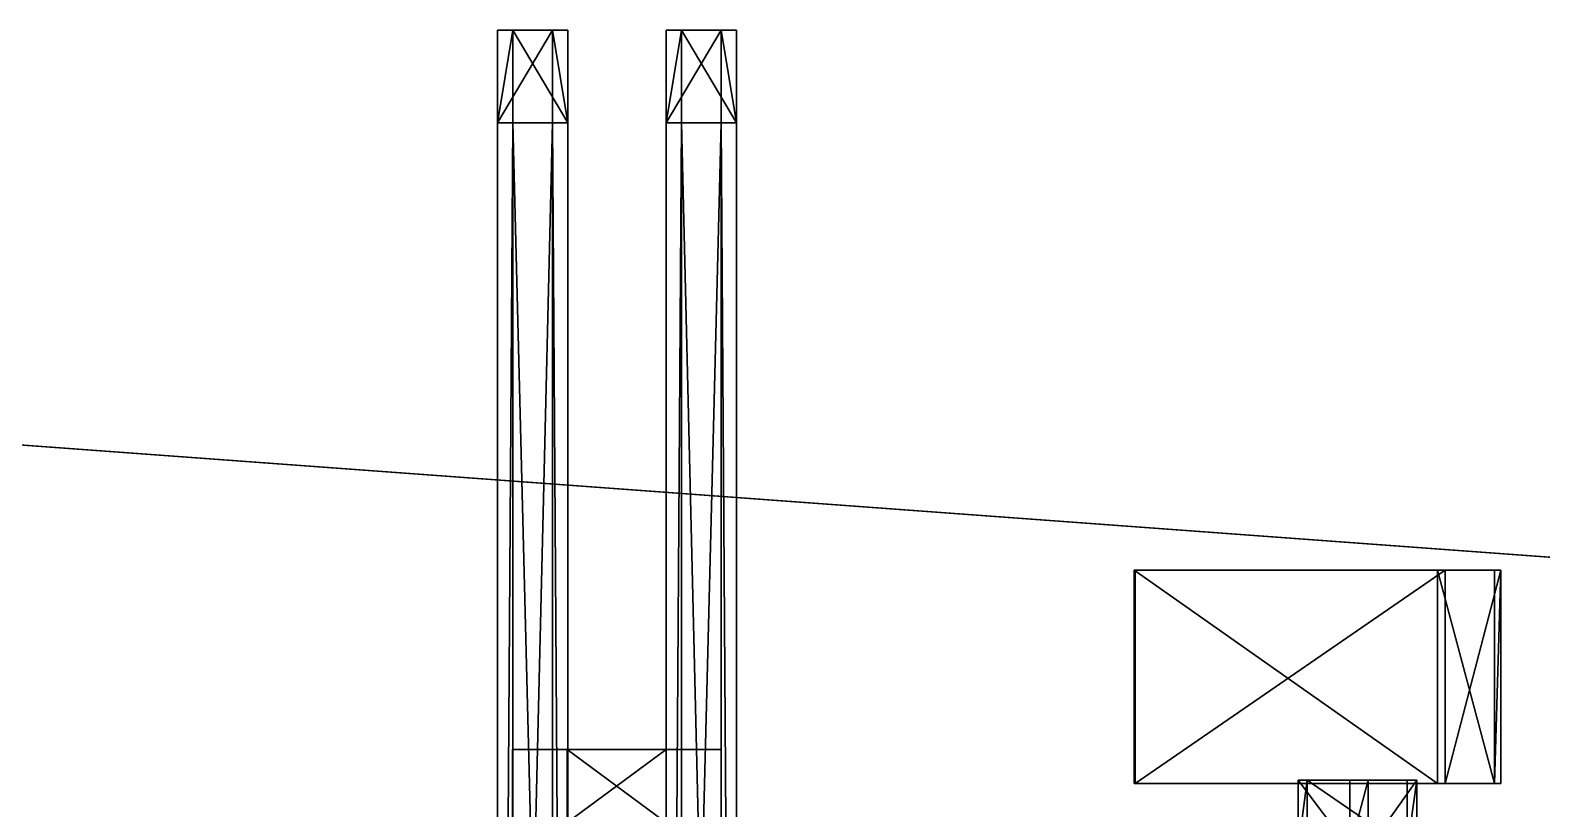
# Model space of a CAD drawing. Header units: metres. Extents: x -65 to 47, y 1 to 19.
# Drawn here: x 20.39 to 25.71, y 7.92 to 10.66 of the extents above; entities that cross this region are included whole.
import ezdxf

# ---------------------------------------------------------------- set-up
doc = ezdxf.new("R2010")
doc.units = ezdxf.units.M

msp = doc.modelspace()

# ---------------------------------------------------------------- linework, layer by layer
at = {"layer": 'Cube.000'}
for points in [[(8.7095, 10.0548, 40.1318), (36.9991, 4.77874, 40.1318), (8.4759, 6.87335, 40.1318)], [(36.9991, 4.77874, 42.9418), (8.7095, 10.0548, 42.9418), (8.4759, 6.87335, 42.9418)], [(36.9991, 4.77874, 40.1318), (8.7095, 10.0548, 40.1318), (37.2327, 7.96017, 40.1318)], [(8.7095, 10.0548, 42.9418), (36.9991, 4.77874, 42.9418), (37.2327, 7.96017, 42.9418)], [(9.025, 10.0316, 40.4481), (37.2327, 7.96017, 40.1318), (8.7095, 10.0548, 40.1318)], [(36.9173, 7.98333, 42.6255), (8.7095, 10.0548, 42.9418), (37.2327, 7.96017, 42.9418)], [(8.7095, 10.0548, 42.9418), (36.9173, 7.98333, 42.6255), (9.025, 10.0316, 42.6255)], [(36.9173, 7.98333, 40.4481), (9.025, 10.0316, 42.6255), (36.9173, 7.98333, 42.6255)], [(9.025, 10.0316, 42.6255), (36.9173, 7.98333, 40.4481), (9.025, 10.0316, 40.4481)], [(37.2327, 7.96017, 40.1318), (9.025, 10.0316, 40.4481), (36.9173, 7.98333, 40.4481)]]:
    msp.add_3dface(points, dxfattribs=at)
at = {"layer": 'Cube.014'}
for points in [[(8.7095, 10.0548, -7.22813), (36.9991, 4.77874, -7.22813), (8.4759, 6.87335, -7.22813)], [(36.9991, 4.77874, -4.41813), (8.7095, 10.0548, -4.41813), (8.4759, 6.87335, -4.41813)], [(36.9991, 4.77874, -7.22813), (8.7095, 10.0548, -7.22813), (37.2327, 7.96017, -7.22813)], [(8.7095, 10.0548, -4.41813), (36.9991, 4.77874, -4.41813), (37.2327, 7.96017, -4.41813)], [(9.025, 10.0316, -6.91185), (37.2327, 7.96017, -7.22813), (8.7095, 10.0548, -7.22813)], [(36.9173, 7.98333, -4.73441), (8.7095, 10.0548, -4.41813), (37.2327, 7.96017, -4.41813)], [(8.7095, 10.0548, -4.41813), (36.9173, 7.98333, -4.73441), (9.025, 10.0316, -4.73441)], [(36.9173, 7.98333, -6.91185), (9.025, 10.0316, -4.73441), (36.9173, 7.98333, -4.73441)], [(9.025, 10.0316, -4.73441), (36.9173, 7.98333, -6.91185), (9.025, 10.0316, -6.91185)], [(37.2327, 7.96017, -7.22813), (9.025, 10.0316, -6.91185), (36.9173, 7.98333, -6.91185)]]:
    msp.add_3dface(points, dxfattribs=at)
at = {"layer": 'Cube.015'}
for points in [[(8.7095, 10.0548, -51.787), (36.9991, 4.77874, -51.787), (8.4759, 6.87335, -51.787)], [(36.9991, 4.77874, -48.977), (8.7095, 10.0548, -48.977), (8.4759, 6.87335, -48.977)], [(36.9991, 4.77874, -51.787), (8.7095, 10.0548, -51.787), (37.2327, 7.96017, -51.787)], [(8.7095, 10.0548, -48.977), (36.9991, 4.77874, -48.977), (37.2327, 7.96017, -48.977)], [(9.025, 10.0316, -51.4707), (37.2327, 7.96017, -51.787), (8.7095, 10.0548, -51.787)], [(36.9173, 7.98333, -49.2933), (8.7095, 10.0548, -48.977), (37.2327, 7.96017, -48.977)], [(8.7095, 10.0548, -48.977), (36.9173, 7.98333, -49.2933), (9.025, 10.0316, -49.2933)], [(36.9173, 7.98333, -51.4707), (9.025, 10.0316, -49.2933), (36.9173, 7.98333, -49.2933)], [(9.025, 10.0316, -49.2933), (36.9173, 7.98333, -51.4707), (9.025, 10.0316, -51.4707)], [(37.2327, 7.96017, -51.787), (9.025, 10.0316, -51.4707), (36.9173, 7.98333, -51.4707)]]:
    msp.add_3dface(points, dxfattribs=at)
at = {"layer": 'Cube.018'}
for points in [[(8.7095, 10.0548, 92.3383), (36.9991, 4.77874, 92.3383), (8.4759, 6.87335, 92.3383)], [(36.9991, 4.77874, 95.1483), (8.7095, 10.0548, 95.1483), (8.4759, 6.87335, 95.1483)], [(36.9991, 4.77874, 92.3383), (8.7095, 10.0548, 92.3383), (37.2327, 7.96017, 92.3383)], [(8.7095, 10.0548, 95.1483), (36.9991, 4.77874, 95.1483), (37.2327, 7.96017, 95.1483)], [(9.025, 10.0316, 92.6546), (37.2327, 7.96017, 92.3383), (8.7095, 10.0548, 92.3383)], [(36.9173, 7.98333, 94.832), (8.7095, 10.0548, 95.1483), (37.2327, 7.96017, 95.1483)], [(8.7095, 10.0548, 95.1483), (36.9173, 7.98333, 94.832), (9.025, 10.0316, 94.832)], [(36.9173, 7.98333, 92.6546), (9.025, 10.0316, 94.832), (36.9173, 7.98333, 94.832)], [(9.025, 10.0316, 94.832), (36.9173, 7.98333, 92.6546), (9.025, 10.0316, 92.6546)], [(37.2327, 7.96017, 92.3383), (9.025, 10.0316, 92.6546), (36.9173, 7.98333, 92.6546)]]:
    msp.add_3dface(points, dxfattribs=at)
at = {"layer": 'GateSign.011'}
for points in [[(24.2738, 8.75913, 128.512), (25.3402, 8.00971, 129.153), (25.3402, 8.75913, 129.153)], [(25.3402, 8.00971, 129.153), (24.2738, 8.75913, 128.512), (24.2738, 8.00971, 128.512)], [(24.2778, 8.00971, 128.284), (24.2738, 8.75913, 128.512), (24.2778, 8.75913, 128.284)], [(24.2738, 8.75913, 128.512), (24.2778, 8.00971, 128.284), (24.2738, 8.00971, 128.512)], [(25.5395, 8.75913, 129.043), (24.2778, 8.75913, 128.284), (24.2738, 8.75913, 128.512)], [(25.5395, 8.75913, 129.043), (24.2738, 8.75913, 128.512), (25.3402, 8.75913, 129.153)], [(24.2778, 8.00971, 128.284), (25.3666, 8.75913, 127.681), (25.3666, 8.00971, 127.681)], [(25.3666, 8.75913, 127.681), (24.2778, 8.00971, 128.284), (24.2778, 8.75913, 128.284)], [(25.5618, 8.75913, 127.799), (25.3666, 8.75913, 127.681), (24.2778, 8.75913, 128.284)], [(25.5395, 8.75913, 129.043), (25.5618, 8.75913, 127.799), (24.2778, 8.75913, 128.284)], [(25.3402, 8.75913, 129.153), (25.5395, 8.00971, 129.043), (25.5395, 8.75913, 129.043)], [(25.5395, 8.00971, 129.043), (25.3402, 8.75913, 129.153), (25.3402, 8.00971, 129.153)], [(25.3666, 8.00971, 127.681), (25.5618, 8.75913, 127.799), (25.5618, 8.00971, 127.799)], [(25.5618, 8.75913, 127.799), (25.3666, 8.00971, 127.681), (25.3666, 8.75913, 127.681)], [(25.5395, 8.00971, 129.043), (25.5618, 8.75913, 127.799), (25.5395, 8.75913, 129.043)], [(25.5618, 8.75913, 127.799), (25.5395, 8.00971, 129.043), (25.5618, 8.00971, 127.799)], [(24.8501, 7.77929, 128.492), (24.8813, 8.02114, 128.548), (24.8501, 8.02114, 128.492)], [(24.8813, 8.02114, 128.548), (24.8501, 7.77929, 128.492), (24.8813, 7.77928, 128.548)], [(25.0317, 7.77929, 128.19), (24.8501, 8.02114, 128.492), (25.0317, 8.02114, 128.19)], [(24.8501, 8.02114, 128.492), (25.0317, 7.77929, 128.19), (24.8501, 7.77929, 128.492)], [(24.8813, 8.02114, 128.548), (25.2336, 7.77928, 128.554), (25.2336, 8.02114, 128.554)], [(25.2336, 7.77928, 128.554), (24.8813, 8.02114, 128.548), (24.8813, 7.77928, 128.548)], [(25.0317, 7.77929, 128.19), (25.0962, 8.02114, 128.191), (25.0962, 7.77929, 128.191)], [(25.0962, 8.02114, 128.191), (25.0317, 7.77929, 128.19), (25.0317, 8.02114, 128.19)], [(25.2668, 8.02114, 128.499), (25.0962, 7.77929, 128.191), (25.0962, 8.02114, 128.191)], [(25.0962, 7.77929, 128.191), (25.2668, 8.02114, 128.499), (25.2668, 7.77928, 128.499)], [(25.2336, 7.77928, 128.554), (25.2668, 8.02114, 128.499), (25.2336, 8.02114, 128.554)], [(25.2668, 8.02114, 128.499), (25.2336, 7.77928, 128.554), (25.2668, 7.77928, 128.499)], [(25.5395, 8.00971, 129.043), (24.2738, 8.00971, 128.512), (25.3402, 8.00971, 129.153)], [(25.5395, 8.00971, 129.043), (24.2778, 8.00971, 128.284), (24.2738, 8.00971, 128.512)], [(25.5395, 8.00971, 129.043), (25.5618, 8.00971, 127.799), (24.2778, 8.00971, 128.284)], [(25.5618, 8.00971, 127.799), (25.3666, 8.00971, 127.681), (24.2778, 8.00971, 128.284)]]:
    msp.add_3dface(points, dxfattribs=at)
at = {"layer": 'Support.011'}
for points in [[(22.0367, 10.3313, 127.785), (22.0901, 10.6574, 127.999), (22.0367, 10.6574, 127.785)], [(22.0901, 10.6574, 127.999), (22.0367, 10.3313, 127.785), (22.0901, 10.3313, 127.999)], [(22.0367, 10.3313, 127.785), (22.2299, 10.6574, 127.737), (22.2299, 10.3313, 127.737)], [(22.2299, 10.6574, 127.737), (22.0367, 10.3313, 127.785), (22.0367, 10.6574, 127.785)], [(22.2834, 10.6574, 127.951), (22.0367, 10.6574, 127.785), (22.0901, 10.6574, 127.999)], [(22.0367, 10.6574, 127.785), (22.2834, 10.6574, 127.951), (22.2299, 10.6574, 127.737)], [(22.0901, 10.6574, 127.999), (22.2834, 10.3313, 127.951), (22.2834, 10.6574, 127.951)], [(22.2834, 10.3313, 127.951), (22.0901, 10.6574, 127.999), (22.0901, 10.3313, 127.999)], [(22.2834, 10.3313, 127.951), (22.2299, 10.6574, 127.737), (22.2834, 10.6574, 127.951)], [(22.2299, 10.6574, 127.737), (22.2834, 10.3313, 127.951), (22.2299, 10.3313, 127.737)], [(22.6297, 10.3313, 130.168), (22.6831, 10.6574, 130.383), (22.6297, 10.6574, 130.168)], [(22.6831, 10.6574, 130.383), (22.6297, 10.3313, 130.168), (22.6831, 10.3313, 130.383)], [(22.6297, 10.3313, 130.168), (22.823, 10.6574, 130.12), (22.823, 10.3313, 130.12)], [(22.823, 10.6574, 130.12), (22.6297, 10.3313, 130.168), (22.6297, 10.6574, 130.168)], [(22.8764, 10.6574, 130.335), (22.6297, 10.6574, 130.168), (22.6831, 10.6574, 130.383)], [(22.6297, 10.6574, 130.168), (22.8764, 10.6574, 130.335), (22.823, 10.6574, 130.12)], [(22.6831, 10.6574, 130.383), (22.8764, 10.3313, 130.335), (22.8764, 10.6574, 130.335)], [(22.8764, 10.3313, 130.335), (22.6831, 10.6574, 130.383), (22.6831, 10.3313, 130.383)], [(22.8764, 10.3313, 130.335), (22.823, 10.6574, 130.12), (22.8764, 10.6574, 130.335)], [(22.823, 10.6574, 130.12), (22.8764, 10.3313, 130.335), (22.823, 10.3313, 130.12)], [(22.0367, 2.25877, 127.785), (22.2299, 10.3313, 127.737), (22.2299, 2.25877, 127.737)], [(22.2299, 10.3313, 127.737), (22.0367, 2.25877, 127.785), (22.0367, 10.3313, 127.785)], [(22.0367, 2.25877, 127.785), (22.0901, 10.3313, 127.999), (22.0367, 10.3313, 127.785)], [(22.0901, 10.3313, 127.999), (22.0367, 2.25877, 127.785), (22.0901, 2.25877, 127.999)], [(22.0901, 10.3313, 127.999), (22.2834, 2.65877, 127.951), (22.2834, 10.3313, 127.951)], [(22.2834, 2.65877, 127.951), (22.0901, 10.3313, 127.999), (22.0901, 2.65877, 127.999)], [(22.2834, 2.25877, 127.951), (22.2299, 10.3313, 127.737), (22.2834, 10.3313, 127.951)], [(22.2299, 10.3313, 127.737), (22.2834, 2.25877, 127.951), (22.2299, 2.25877, 127.737)], [(22.6297, 2.65877, 130.168), (22.823, 10.3313, 130.12), (22.823, 2.65877, 130.12)], [(22.823, 10.3313, 130.12), (22.6297, 2.65877, 130.168), (22.6297, 10.3313, 130.168)], [(22.6297, 2.25877, 130.168), (22.6831, 10.3313, 130.383), (22.6297, 10.3313, 130.168)], [(22.6831, 10.3313, 130.383), (22.6297, 2.25877, 130.168), (22.6831, 2.25877, 130.383)], [(22.6831, 10.3313, 130.383), (22.8764, 2.25877, 130.335), (22.8764, 10.3313, 130.335)], [(22.8764, 2.25877, 130.335), (22.6831, 10.3313, 130.383), (22.6831, 2.25877, 130.383)], [(22.8764, 2.25877, 130.335), (22.823, 10.3313, 130.12), (22.8764, 10.3313, 130.335)], [(22.823, 10.3313, 130.12), (22.8764, 2.25877, 130.335), (22.823, 2.25877, 130.12)]]:
    msp.add_3dface(points, dxfattribs=at)
at = {"layer": 'SupportGirder.011'}
for points in [[(22.8216, 8.12904, 130.122), (22.0887, 8.12904, 127.998), (22.629, 8.12904, 130.17)], [(22.0887, 8.12904, 127.998), (22.8216, 8.12904, 130.122), (22.2813, 8.12904, 127.95)], [(22.0887, 7.72905, 127.998), (22.629, 8.12904, 130.17), (22.0887, 8.12904, 127.998)], [(22.629, 8.12904, 130.17), (22.0887, 7.72905, 127.998), (22.629, 7.72905, 130.17)], [(22.8216, 7.72905, 130.122), (22.2813, 8.12904, 127.95), (22.8216, 8.12904, 130.122)], [(22.2813, 8.12904, 127.95), (22.8216, 7.72905, 130.122), (22.2813, 7.72905, 127.95)]]:
    msp.add_3dface(points, dxfattribs=at)

doc.saveas('drawing.dxf')
